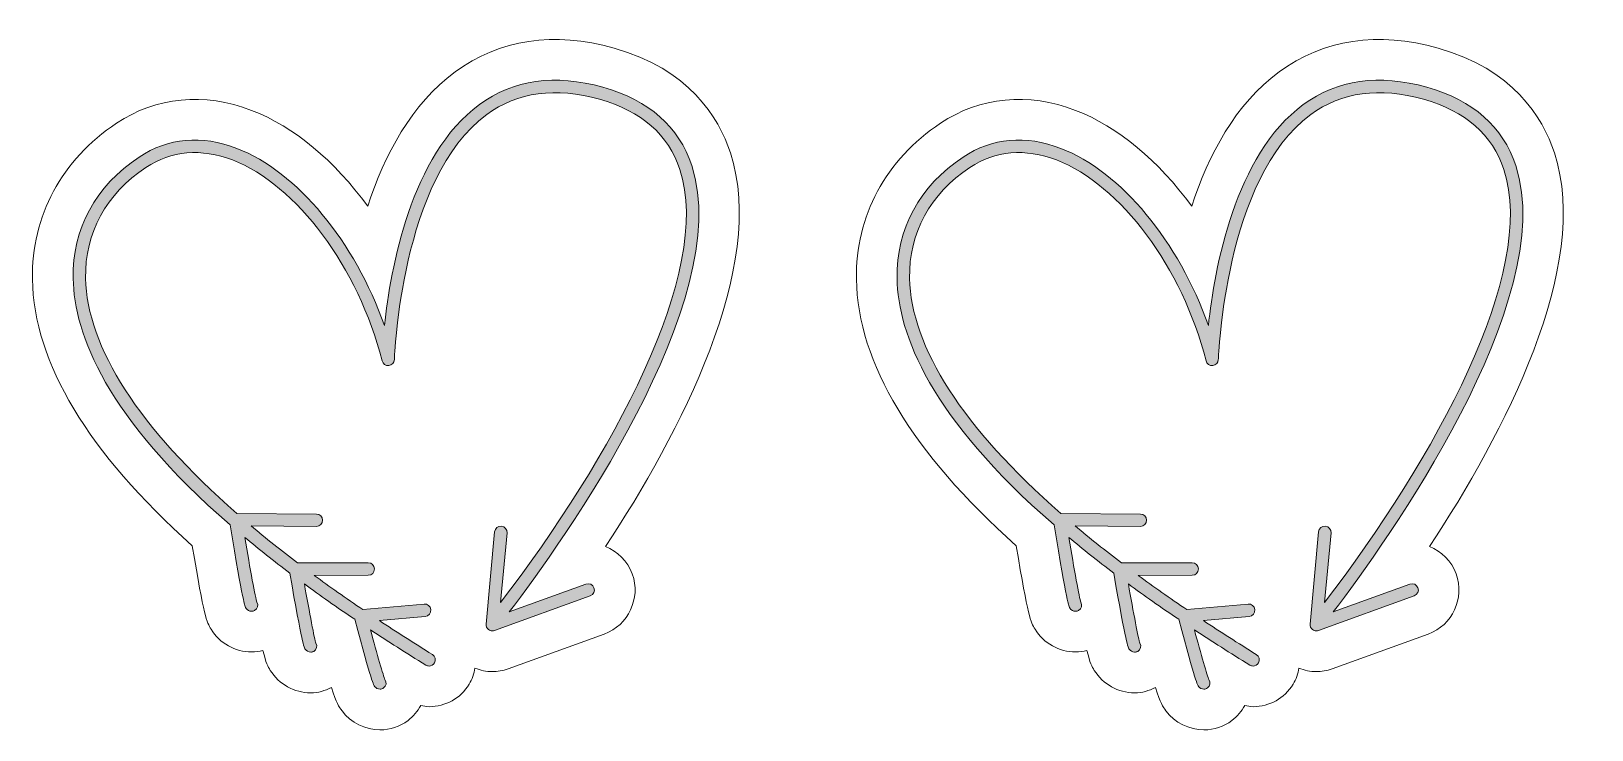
# Model space of a CAD drawing. Header units: inches. Extents: x 2 to 28.5, y -20.9 to -9.
import ezdxf

# ---------------------------------------------------------------- set-up
doc = ezdxf.new("R2010")
doc.units = ezdxf.units.IN
doc.header["$MEASUREMENT"] = 0
doc.layers.add('1', color=7, linetype='Continuous')

msp = doc.modelspace()

# ---------------------------------------------------------------- hatches: boundary and pattern name
at = {"layer": '1', "true_color": 0xffffff}
h = msp.add_hatch(color=7, dxfattribs=at)
h.dxf.hatch_style = 2
edge = h.paths.add_edge_path()
edge.add_spline(control_points=[(11.404, -18.387), (11.404, -18.387), (10.103, -18.86), (10.103, -18.86), (10.977, -17.712), (13.952, -13.57), (13.199, -11.277), (12.982, -10.616), (12.475, -10.169), (11.692, -9.948), (10.878, -9.718), (10.172, -9.817), (9.594, -10.242), (8.433, -11.096), (8.085, -13.027), (7.983, -13.996), (7.482, -12.577), (6.503, -11.38), (5.479, -10.986), (4.881, -10.756), (4.307, -10.807), (3.818, -11.134), (3.08, -11.626), (2.683, -12.357), (2.699, -13.195), (2.717, -14.149), (3.264, -15.558), (5.363, -17.382), (5.581, -18.71), (5.62, -18.775), (5.632, -18.795), (5.653, -18.829), (5.691, -18.85), (5.729, -18.85), (5.746, -18.85), (5.764, -18.845), (5.78, -18.836), (5.83, -18.805), (5.848, -18.745), (5.818, -18.695), (5.794, -18.631), (5.702, -18.126), (5.613, -17.594), (5.849, -17.792), (6.103, -17.994), (6.377, -18.201), (6.587, -19.412), (6.622, -19.471), (6.634, -19.49), (6.655, -19.524), (6.693, -19.544), (6.731, -19.544), (6.749, -19.544), (6.767, -19.54), (6.782, -19.53), (6.832, -19.499), (6.85, -19.439), (6.82, -19.39), (6.797, -19.33), (6.71, -18.867), (6.624, -18.385), (6.891, -18.582), (7.176, -18.782), (7.478, -18.986), (7.766, -20.059), (7.802, -20.108), (7.816, -20.126), (7.837, -20.155), (7.873, -20.172), (7.908, -20.172), (7.929, -20.172), (7.95, -20.166), (7.967, -20.152), (8.014, -20.117), (8.027, -20.056), (7.992, -20.01), (7.967, -19.958), (7.857, -19.573), (7.746, -19.165), (8.043, -19.361), (8.355, -19.56), (8.686, -19.763), (8.703, -19.774), (8.722, -19.779), (8.741, -19.779), (8.777, -19.779), (8.812, -19.761), (8.832, -19.728), (8.862, -19.679), (8.846, -19.613), (8.797, -19.583), (8.484, -19.391), (8.187, -19.2), (7.898, -19.008), (7.898, -19.008), (8.676, -18.937), (8.676, -18.937), (8.734, -18.931), (8.776, -18.88), (8.771, -18.822), (8.766, -18.764), (8.713, -18.721), (8.656, -18.726), (8.656, -18.726), (7.618, -18.822), (7.618, -18.822), (7.33, -18.627), (7.053, -18.432), (6.79, -18.239), (6.79, -18.239), (7.709, -18.237), (7.709, -18.237), (7.767, -18.237), (7.814, -18.189), (7.814, -18.131), (7.814, -18.073), (7.767, -18.025), (7.708, -18.025), (7.708, -18.025), (7.708, -18.025), (7.708, -18.025), (7.708, -18.025), (6.51, -18.027), (6.51, -18.027), (6.233, -17.817), (5.968, -17.608), (5.722, -17.4), (5.722, -17.4), (6.828, -17.408), (6.828, -17.408), (6.828, -17.408), (6.828, -17.408), (6.829, -17.408), (6.887, -17.408), (6.934, -17.361), (6.934, -17.303), (6.935, -17.245), (6.888, -17.197), (6.829, -17.197), (6.829, -17.197), (5.477, -17.187), (5.477, -17.187), (3.826, -15.739), (2.932, -14.368), (2.91, -13.191), (2.896, -12.428), (3.26, -11.76), (3.935, -11.31), (4.365, -11.023), (4.873, -10.98), (5.403, -11.183), (6.496, -11.604), (7.541, -13.008), (7.943, -14.597), (7.957, -14.648), (8.002, -14.682), (8.058, -14.676), (8.11, -14.671), (8.15, -14.627), (8.152, -14.574), (8.153, -14.543), (8.254, -11.49), (9.719, -10.413), (10.243, -10.029), (10.888, -9.94), (11.635, -10.152), (12.346, -10.353), (12.804, -10.753), (12.998, -11.343), (13.571, -13.089), (11.827, -16.252), (9.955, -18.702), (9.955, -18.702), (10.064, -17.519), (10.064, -17.519), (10.069, -17.461), (10.027, -17.409), (9.968, -17.404), (9.911, -17.396), (9.859, -17.441), (9.853, -17.5), (9.853, -17.5), (9.709, -19.067), (9.709, -19.067), (9.705, -19.103), (9.721, -19.139), (9.749, -19.161), (9.768, -19.175), (9.791, -19.183), (9.814, -19.183), (9.826, -19.183), (9.839, -19.181), (9.85, -19.177), (9.85, -19.177), (11.477, -18.586), (11.477, -18.586), (11.531, -18.566), (11.56, -18.506), (11.54, -18.451), (11.52, -18.396), (11.459, -18.368), (11.404, -18.387)], knot_values=[0, 0, 0, 0, 1, 1, 1, 2, 2, 2, 3, 3, 3, 4, 4, 4, 5, 5, 5, 6, 6, 6, 7, 7, 7, 8, 8, 8, 9, 9, 9, 10, 10, 10, 11, 11, 11, 12, 12, 12, 13, 13, 13, 14, 14, 14, 15, 15, 15, 16, 16, 16, 17, 17, 17, 18, 18, 18, 19, 19, 19, 20, 20, 20, 21, 21, 21, 22, 22, 22, 23, 23, 23, 24, 24, 24, 25, 25, 25, 26, 26, 26, 27, 27, 27, 28, 28, 28, 29, 29, 29, 30, 30, 30, 31, 31, 31, 32, 32, 32, 33, 33, 33, 34, 34, 34, 35, 35, 35, 36, 36, 36, 37, 37, 37, 38, 38, 38, 39, 39, 39, 40, 40, 40, 41, 41, 41, 42, 42, 42, 43, 43, 43, 44, 44, 44, 45, 45, 45, 46, 46, 46, 47, 47, 47, 48, 48, 48, 49, 49, 49, 50, 50, 50, 51, 51, 51, 52, 52, 52, 53, 53, 53, 54, 54, 54, 55, 55, 55, 56, 56, 56, 57, 57, 57, 58, 58, 58, 59, 59, 59, 60, 60, 60, 61, 61, 61, 62, 62, 62, 63, 63, 63, 64, 64, 64, 65, 65, 65, 66, 66, 66, 67, 67, 67, 67], degree=3, periodic=1)
h = msp.add_hatch(color=7, dxfattribs=at)
h.dxf.hatch_style = 2
edge = h.paths.add_edge_path()
edge.add_spline(control_points=[(25.391, -18.387), (25.391, -18.387), (24.09, -18.86), (24.09, -18.86), (24.964, -17.712), (27.939, -13.57), (27.186, -11.277), (26.969, -10.616), (26.462, -10.169), (25.679, -9.948), (24.864, -9.718), (24.159, -9.817), (23.58, -10.242), (22.42, -11.096), (22.072, -13.027), (21.969, -13.996), (21.469, -12.577), (20.489, -11.38), (19.465, -10.986), (18.868, -10.756), (18.294, -10.807), (17.805, -11.134), (17.067, -11.626), (16.669, -12.357), (16.685, -13.195), (16.703, -14.149), (17.25, -15.558), (19.35, -17.382), (19.568, -18.71), (19.606, -18.775), (19.619, -18.795), (19.639, -18.829), (19.677, -18.85), (19.715, -18.85), (19.733, -18.85), (19.751, -18.845), (19.767, -18.836), (19.816, -18.805), (19.835, -18.745), (19.804, -18.695), (19.78, -18.631), (19.689, -18.126), (19.599, -17.594), (19.836, -17.792), (20.09, -17.994), (20.363, -18.201), (20.573, -19.412), (20.609, -19.471), (20.621, -19.49), (20.642, -19.524), (20.679, -19.544), (20.717, -19.544), (20.735, -19.544), (20.753, -19.54), (20.769, -19.53), (20.819, -19.499), (20.837, -19.439), (20.806, -19.39), (20.784, -19.33), (20.696, -18.867), (20.611, -18.385), (20.878, -18.582), (21.163, -18.782), (21.465, -18.986), (21.752, -20.059), (21.789, -20.108), (21.802, -20.126), (21.824, -20.155), (21.859, -20.172), (21.894, -20.172), (21.915, -20.172), (21.936, -20.166), (21.954, -20.152), (22, -20.117), (22.013, -20.056), (21.978, -20.01), (21.953, -19.958), (21.843, -19.573), (21.732, -19.165), (22.029, -19.361), (22.341, -19.56), (22.672, -19.763), (22.69, -19.774), (22.709, -19.779), (22.728, -19.779), (22.763, -19.779), (22.798, -19.761), (22.818, -19.728), (22.849, -19.679), (22.833, -19.613), (22.783, -19.583), (22.471, -19.391), (22.174, -19.2), (21.884, -19.008), (21.884, -19.008), (22.662, -18.937), (22.662, -18.937), (22.72, -18.931), (22.763, -18.88), (22.758, -18.822), (22.752, -18.764), (22.7, -18.721), (22.643, -18.726), (22.643, -18.726), (21.604, -18.822), (21.604, -18.822), (21.316, -18.627), (21.039, -18.432), (20.776, -18.239), (20.776, -18.239), (21.695, -18.237), (21.695, -18.237), (21.754, -18.237), (21.801, -18.189), (21.801, -18.131), (21.801, -18.073), (21.753, -18.025), (21.695, -18.025), (21.695, -18.025), (21.695, -18.025), (21.695, -18.025), (21.695, -18.025), (20.496, -18.027), (20.496, -18.027), (20.219, -17.817), (19.955, -17.608), (19.709, -17.4), (19.709, -17.4), (20.815, -17.408), (20.815, -17.408), (20.815, -17.408), (20.815, -17.408), (20.815, -17.408), (20.873, -17.408), (20.921, -17.361), (20.921, -17.303), (20.921, -17.245), (20.874, -17.197), (20.816, -17.197), (20.816, -17.197), (19.463, -17.187), (19.463, -17.187), (17.813, -15.739), (16.919, -14.368), (16.897, -13.191), (16.882, -12.428), (17.246, -11.76), (17.922, -11.31), (18.352, -11.023), (18.859, -10.98), (19.39, -11.183), (20.483, -11.604), (21.527, -13.008), (21.93, -14.597), (21.943, -14.648), (21.989, -14.682), (22.044, -14.676), (22.097, -14.671), (22.137, -14.627), (22.138, -14.574), (22.14, -14.543), (22.241, -11.49), (23.706, -10.413), (24.23, -10.029), (24.875, -9.94), (25.621, -10.152), (26.333, -10.353), (26.791, -10.753), (26.985, -11.343), (27.558, -13.089), (25.813, -16.252), (23.941, -18.702), (23.941, -18.702), (24.051, -17.519), (24.051, -17.519), (24.056, -17.461), (24.013, -17.409), (23.955, -17.404), (23.898, -17.396), (23.846, -17.441), (23.84, -17.5), (23.84, -17.5), (23.695, -19.067), (23.695, -19.067), (23.692, -19.103), (23.707, -19.139), (23.736, -19.161), (23.755, -19.175), (23.778, -19.183), (23.801, -19.183), (23.813, -19.183), (23.825, -19.181), (23.837, -19.177), (23.837, -19.177), (25.463, -18.586), (25.463, -18.586), (25.518, -18.566), (25.547, -18.506), (25.527, -18.451), (25.506, -18.396), (25.446, -18.368), (25.391, -18.387)], knot_values=[0, 0, 0, 0, 1, 1, 1, 2, 2, 2, 3, 3, 3, 4, 4, 4, 5, 5, 5, 6, 6, 6, 7, 7, 7, 8, 8, 8, 9, 9, 9, 10, 10, 10, 11, 11, 11, 12, 12, 12, 13, 13, 13, 14, 14, 14, 15, 15, 15, 16, 16, 16, 17, 17, 17, 18, 18, 18, 19, 19, 19, 20, 20, 20, 21, 21, 21, 22, 22, 22, 23, 23, 23, 24, 24, 24, 25, 25, 25, 26, 26, 26, 27, 27, 27, 28, 28, 28, 29, 29, 29, 30, 30, 30, 31, 31, 31, 32, 32, 32, 33, 33, 33, 34, 34, 34, 35, 35, 35, 36, 36, 36, 37, 37, 37, 38, 38, 38, 39, 39, 39, 40, 40, 40, 41, 41, 41, 42, 42, 42, 43, 43, 43, 44, 44, 44, 45, 45, 45, 46, 46, 46, 47, 47, 47, 48, 48, 48, 49, 49, 49, 50, 50, 50, 51, 51, 51, 52, 52, 52, 53, 53, 53, 54, 54, 54, 55, 55, 55, 56, 56, 56, 57, 57, 57, 58, 58, 58, 59, 59, 59, 60, 60, 60, 61, 61, 61, 62, 62, 62, 63, 63, 63, 64, 64, 64, 65, 65, 65, 66, 66, 66, 67, 67, 67, 67], degree=3, periodic=1)

# ---------------------------------------------------------------- linework, layer by layer
at = {"layer": '1', "color": 12, "lineweight": 9, "true_color": 0xd00017}
for points in [[(4.721, -17.736), (4.925, -18.961), (4.964, -19.026), (5.041, -19.154), (5.185, -19.393), (5.449, -19.541), (5.728, -19.541), (5.794, -19.541), (5.858, -19.53), (5.921, -19.515), (5.973, -19.734), (6.003, -19.784), (6.046, -19.853), (6.192, -20.089), (6.454, -20.235), (6.731, -20.235), (6.855, -20.235), (6.974, -20.2), (7.085, -20.144), (7.172, -20.42), (7.207, -20.468), (7.263, -20.541), (7.414, -20.743), (7.655, -20.863), (7.907, -20.863), (8.078, -20.863), (8.24, -20.81), (8.383, -20.705), (8.476, -20.634), (8.547, -20.547), (8.6, -20.45), (8.647, -20.459), (8.693, -20.47), (8.741, -20.47), (9.021, -20.47), (9.275, -20.328), (9.421, -20.089), (9.474, -20.003), (9.502, -19.909), (9.519, -19.815), (9.613, -19.852), (9.713, -19.874), (9.814, -19.874), (9.904, -19.874), (9.992, -19.859), (10.086, -19.826), (10.086, -19.826), (11.713, -19.236), (11.713, -19.236), (12.125, -19.086), (12.339, -18.629), (12.19, -18.214), (12.109, -17.993), (11.939, -17.832), (11.736, -17.751), (12.993, -15.837), (14.491, -12.995), (13.856, -11.061), (13.654, -10.448), (13.148, -9.641), (11.88, -9.283), (10.865, -8.995), (9.933, -9.135), (9.184, -9.685), (8.441, -10.231), (7.983, -11.102), (7.699, -11.969), (7.139, -11.198), (6.451, -10.619), (5.727, -10.34), (4.924, -10.031), (4.109, -10.109), (3.434, -10.559), (2.507, -11.177), (1.987, -12.142), (2.007, -13.208), (2.034, -14.634), (2.948, -16.15), (4.721, -17.736)], [(18.707, -17.736), (18.912, -18.961), (18.95, -19.026), (19.027, -19.154), (19.172, -19.393), (19.436, -19.541), (19.715, -19.541), (19.78, -19.541), (19.845, -19.53), (19.908, -19.515), (19.96, -19.734), (19.99, -19.784), (20.033, -19.853), (20.178, -20.089), (20.441, -20.235), (20.717, -20.235), (20.841, -20.235), (20.961, -20.2), (21.072, -20.144), (21.158, -20.42), (21.194, -20.468), (21.249, -20.541), (21.401, -20.743), (21.642, -20.863), (21.894, -20.863), (22.065, -20.863), (22.227, -20.81), (22.369, -20.705), (22.462, -20.634), (22.533, -20.547), (22.586, -20.45), (22.633, -20.459), (22.68, -20.47), (22.728, -20.47), (23.007, -20.47), (23.261, -20.328), (23.408, -20.089), (23.461, -20.003), (23.489, -19.909), (23.506, -19.815), (23.599, -19.852), (23.699, -19.874), (23.801, -19.874), (23.891, -19.874), (23.979, -19.859), (24.073, -19.826), (24.073, -19.826), (25.7, -19.236), (25.7, -19.236), (26.112, -19.086), (26.326, -18.629), (26.176, -18.214), (26.096, -17.993), (25.926, -17.832), (25.723, -17.751), (26.98, -15.837), (28.477, -12.995), (27.843, -11.061), (27.641, -10.448), (27.135, -9.641), (25.867, -9.283), (24.852, -8.995), (23.92, -9.135), (23.171, -9.685), (22.428, -10.231), (21.969, -11.102), (21.686, -11.969), (21.125, -11.198), (20.437, -10.619), (19.714, -10.34), (18.91, -10.031), (18.096, -10.109), (17.421, -10.559), (16.494, -11.177), (15.974, -12.142), (15.994, -13.208), (16.021, -14.634), (16.934, -16.15), (18.707, -17.736)]]:
    msp.add_open_spline(points, degree=3, knots=[0, 0, 0, 0, 1, 1, 1, 2, 2, 2, 3, 3, 3, 4, 4, 4, 5, 5, 5, 6, 6, 6, 7, 7, 7, 8, 8, 8, 9, 9, 9, 10, 10, 10, 11, 11, 11, 12, 12, 12, 13, 13, 13, 14, 14, 14, 15, 15, 15, 16, 16, 16, 17, 17, 17, 18, 18, 18, 19, 19, 19, 20, 20, 20, 21, 21, 21, 22, 22, 22, 23, 23, 23, 24, 24, 24, 25, 25, 25, 26, 26, 26, 26], dxfattribs=at)
at = {"layer": '1', "lineweight": 0}
for points in [[(11.404, -18.387), (11.404, -18.387), (10.103, -18.86), (10.103, -18.86), (10.977, -17.712), (13.952, -13.57), (13.199, -11.277), (12.982, -10.616), (12.475, -10.169), (11.692, -9.948), (10.878, -9.718), (10.172, -9.817), (9.594, -10.242), (8.433, -11.096), (8.085, -13.027), (7.983, -13.996), (7.482, -12.577), (6.503, -11.38), (5.479, -10.986), (4.881, -10.756), (4.307, -10.807), (3.818, -11.134), (3.08, -11.626), (2.683, -12.357), (2.699, -13.195), (2.717, -14.149), (3.264, -15.558), (5.363, -17.382), (5.581, -18.71), (5.62, -18.775), (5.632, -18.795), (5.653, -18.829), (5.691, -18.85), (5.729, -18.85), (5.746, -18.85), (5.764, -18.845), (5.78, -18.836), (5.83, -18.805), (5.848, -18.745), (5.818, -18.695), (5.794, -18.631), (5.702, -18.126), (5.613, -17.594), (5.849, -17.792), (6.103, -17.994), (6.377, -18.201), (6.587, -19.412), (6.622, -19.471), (6.634, -19.49), (6.655, -19.524), (6.693, -19.544), (6.731, -19.544), (6.749, -19.544), (6.767, -19.54), (6.782, -19.53), (6.832, -19.499), (6.85, -19.439), (6.82, -19.39), (6.797, -19.33), (6.71, -18.867), (6.624, -18.385), (6.891, -18.582), (7.176, -18.782), (7.478, -18.986), (7.766, -20.059), (7.802, -20.108), (7.816, -20.126), (7.837, -20.155), (7.873, -20.172), (7.908, -20.172), (7.929, -20.172), (7.95, -20.166), (7.967, -20.152), (8.014, -20.117), (8.027, -20.056), (7.992, -20.01), (7.967, -19.958), (7.857, -19.573), (7.746, -19.165), (8.043, -19.361), (8.355, -19.56), (8.686, -19.763), (8.703, -19.774), (8.722, -19.779), (8.741, -19.779), (8.777, -19.779), (8.812, -19.761), (8.832, -19.728), (8.862, -19.679), (8.846, -19.613), (8.797, -19.583), (8.484, -19.391), (8.187, -19.2), (7.898, -19.008), (7.898, -19.008), (8.676, -18.937), (8.676, -18.937), (8.734, -18.931), (8.776, -18.88), (8.771, -18.822), (8.766, -18.764), (8.713, -18.721), (8.656, -18.726), (8.656, -18.726), (7.618, -18.822), (7.618, -18.822), (7.33, -18.627), (7.053, -18.432), (6.79, -18.239), (6.79, -18.239), (7.709, -18.237), (7.709, -18.237), (7.767, -18.237), (7.814, -18.189), (7.814, -18.131), (7.814, -18.073), (7.767, -18.025), (7.708, -18.025), (7.708, -18.025), (7.708, -18.025), (7.708, -18.025), (7.708, -18.025), (6.51, -18.027), (6.51, -18.027), (6.233, -17.817), (5.968, -17.608), (5.722, -17.4), (5.722, -17.4), (6.828, -17.408), (6.828, -17.408), (6.828, -17.408), (6.828, -17.408), (6.829, -17.408), (6.887, -17.408), (6.934, -17.361), (6.934, -17.303), (6.935, -17.245), (6.888, -17.197), (6.829, -17.197), (6.829, -17.197), (5.477, -17.187), (5.477, -17.187), (3.826, -15.739), (2.932, -14.368), (2.91, -13.191), (2.896, -12.428), (3.26, -11.76), (3.935, -11.31), (4.365, -11.023), (4.873, -10.98), (5.403, -11.183), (6.496, -11.604), (7.541, -13.008), (7.943, -14.597), (7.957, -14.648), (8.002, -14.682), (8.058, -14.676), (8.11, -14.671), (8.15, -14.627), (8.152, -14.574), (8.153, -14.543), (8.254, -11.49), (9.719, -10.413), (10.243, -10.029), (10.888, -9.94), (11.635, -10.152), (12.346, -10.353), (12.804, -10.753), (12.998, -11.343), (13.571, -13.089), (11.827, -16.252), (9.955, -18.702), (9.955, -18.702), (10.064, -17.519), (10.064, -17.519), (10.069, -17.461), (10.027, -17.409), (9.968, -17.404), (9.911, -17.396), (9.859, -17.441), (9.853, -17.5), (9.853, -17.5), (9.709, -19.067), (9.709, -19.067), (9.705, -19.103), (9.721, -19.139), (9.749, -19.161), (9.768, -19.175), (9.791, -19.183), (9.814, -19.183), (9.826, -19.183), (9.839, -19.181), (9.85, -19.177), (9.85, -19.177), (11.477, -18.586), (11.477, -18.586), (11.531, -18.566), (11.56, -18.506), (11.54, -18.451), (11.52, -18.396), (11.459, -18.368), (11.404, -18.387)], [(25.391, -18.387), (25.391, -18.387), (24.09, -18.86), (24.09, -18.86), (24.964, -17.712), (27.939, -13.57), (27.186, -11.277), (26.969, -10.616), (26.462, -10.169), (25.679, -9.948), (24.864, -9.718), (24.159, -9.817), (23.58, -10.242), (22.42, -11.096), (22.072, -13.027), (21.969, -13.996), (21.469, -12.577), (20.489, -11.38), (19.465, -10.986), (18.868, -10.756), (18.294, -10.807), (17.805, -11.134), (17.067, -11.626), (16.669, -12.357), (16.685, -13.195), (16.703, -14.149), (17.25, -15.558), (19.35, -17.382), (19.568, -18.71), (19.606, -18.775), (19.619, -18.795), (19.639, -18.829), (19.677, -18.85), (19.715, -18.85), (19.733, -18.85), (19.751, -18.845), (19.767, -18.836), (19.816, -18.805), (19.835, -18.745), (19.804, -18.695), (19.78, -18.631), (19.689, -18.126), (19.599, -17.594), (19.836, -17.792), (20.09, -17.994), (20.363, -18.201), (20.573, -19.412), (20.609, -19.471), (20.621, -19.49), (20.642, -19.524), (20.679, -19.544), (20.717, -19.544), (20.735, -19.544), (20.753, -19.54), (20.769, -19.53), (20.819, -19.499), (20.837, -19.439), (20.806, -19.39), (20.784, -19.33), (20.696, -18.867), (20.611, -18.385), (20.878, -18.582), (21.163, -18.782), (21.465, -18.986), (21.752, -20.059), (21.789, -20.108), (21.802, -20.126), (21.824, -20.155), (21.859, -20.172), (21.894, -20.172), (21.915, -20.172), (21.936, -20.166), (21.954, -20.152), (22, -20.117), (22.013, -20.056), (21.978, -20.01), (21.953, -19.958), (21.843, -19.573), (21.732, -19.165), (22.029, -19.361), (22.341, -19.56), (22.672, -19.763), (22.69, -19.774), (22.709, -19.779), (22.728, -19.779), (22.763, -19.779), (22.798, -19.761), (22.818, -19.728), (22.849, -19.679), (22.833, -19.613), (22.783, -19.583), (22.471, -19.391), (22.174, -19.2), (21.884, -19.008), (21.884, -19.008), (22.662, -18.937), (22.662, -18.937), (22.72, -18.931), (22.763, -18.88), (22.758, -18.822), (22.752, -18.764), (22.7, -18.721), (22.643, -18.726), (22.643, -18.726), (21.604, -18.822), (21.604, -18.822), (21.316, -18.627), (21.039, -18.432), (20.776, -18.239), (20.776, -18.239), (21.695, -18.237), (21.695, -18.237), (21.754, -18.237), (21.801, -18.189), (21.801, -18.131), (21.801, -18.073), (21.753, -18.025), (21.695, -18.025), (21.695, -18.025), (21.695, -18.025), (21.695, -18.025), (21.695, -18.025), (20.496, -18.027), (20.496, -18.027), (20.219, -17.817), (19.955, -17.608), (19.709, -17.4), (19.709, -17.4), (20.815, -17.408), (20.815, -17.408), (20.815, -17.408), (20.815, -17.408), (20.815, -17.408), (20.873, -17.408), (20.921, -17.361), (20.921, -17.303), (20.921, -17.245), (20.874, -17.197), (20.816, -17.197), (20.816, -17.197), (19.463, -17.187), (19.463, -17.187), (17.813, -15.739), (16.919, -14.368), (16.897, -13.191), (16.882, -12.428), (17.246, -11.76), (17.922, -11.31), (18.352, -11.023), (18.859, -10.98), (19.39, -11.183), (20.483, -11.604), (21.527, -13.008), (21.93, -14.597), (21.943, -14.648), (21.989, -14.682), (22.044, -14.676), (22.097, -14.671), (22.137, -14.627), (22.138, -14.574), (22.14, -14.543), (22.241, -11.49), (23.706, -10.413), (24.23, -10.029), (24.875, -9.94), (25.621, -10.152), (26.333, -10.353), (26.791, -10.753), (26.985, -11.343), (27.558, -13.089), (25.813, -16.252), (23.941, -18.702), (23.941, -18.702), (24.051, -17.519), (24.051, -17.519), (24.056, -17.461), (24.013, -17.409), (23.955, -17.404), (23.898, -17.396), (23.846, -17.441), (23.84, -17.5), (23.84, -17.5), (23.695, -19.067), (23.695, -19.067), (23.692, -19.103), (23.707, -19.139), (23.736, -19.161), (23.755, -19.175), (23.778, -19.183), (23.801, -19.183), (23.813, -19.183), (23.825, -19.181), (23.837, -19.177), (23.837, -19.177), (25.463, -18.586), (25.463, -18.586), (25.518, -18.566), (25.547, -18.506), (25.527, -18.451), (25.506, -18.396), (25.446, -18.368), (25.391, -18.387)]]:
    msp.add_open_spline(points, degree=3, knots=[0, 0, 0, 0, 1, 1, 1, 2, 2, 2, 3, 3, 3, 4, 4, 4, 5, 5, 5, 6, 6, 6, 7, 7, 7, 8, 8, 8, 9, 9, 9, 10, 10, 10, 11, 11, 11, 12, 12, 12, 13, 13, 13, 14, 14, 14, 15, 15, 15, 16, 16, 16, 17, 17, 17, 18, 18, 18, 19, 19, 19, 20, 20, 20, 21, 21, 21, 22, 22, 22, 23, 23, 23, 24, 24, 24, 25, 25, 25, 26, 26, 26, 27, 27, 27, 28, 28, 28, 29, 29, 29, 30, 30, 30, 31, 31, 31, 32, 32, 32, 33, 33, 33, 34, 34, 34, 35, 35, 35, 36, 36, 36, 37, 37, 37, 38, 38, 38, 39, 39, 39, 40, 40, 40, 41, 41, 41, 42, 42, 42, 43, 43, 43, 44, 44, 44, 45, 45, 45, 46, 46, 46, 47, 47, 47, 48, 48, 48, 49, 49, 49, 50, 50, 50, 51, 51, 51, 52, 52, 52, 53, 53, 53, 54, 54, 54, 55, 55, 55, 56, 56, 56, 57, 57, 57, 58, 58, 58, 59, 59, 59, 60, 60, 60, 61, 61, 61, 62, 62, 62, 63, 63, 63, 64, 64, 64, 65, 65, 65, 66, 66, 66, 67, 67, 67, 67], dxfattribs=at)

doc.saveas('drawing.dxf')
